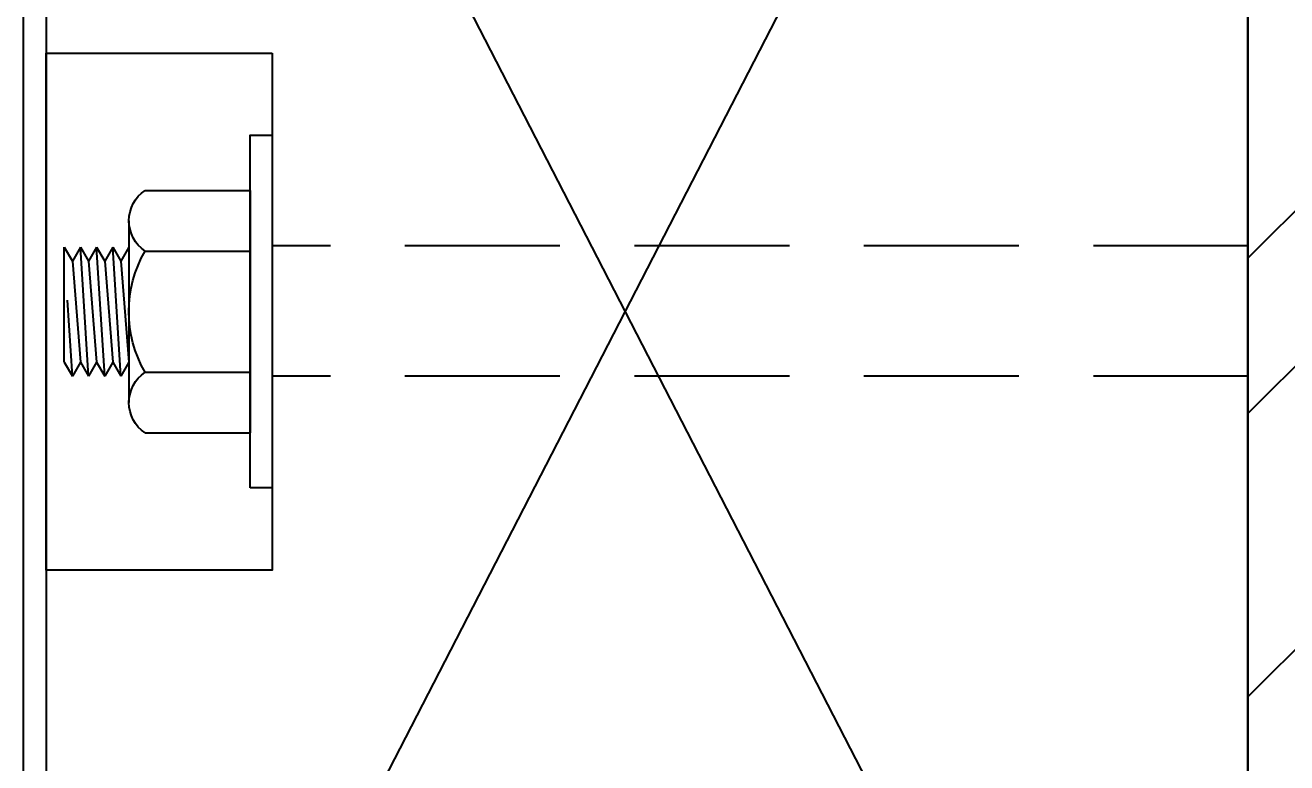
# Model space of a CAD drawing. Header units: inches. Extents: x -16404 to 14624, y -1591 to 16152.
# Drawn here: x -5639.49 to -5633.39, y 8737.91 to 8741.48 of the extents above; entities that cross this region are included whole.
import ezdxf
from ezdxf import colors
from ezdxf.entities.mleader import LeaderData, LeaderLine
from ezdxf.math import Vec2, Vec3

# ---------------------------------------------------------------- set-up
doc = ezdxf.new("R2010")
doc.units = ezdxf.units.IN
doc.header["$LTSCALE"] = 24
doc.header["$MEASUREMENT"] = 0
doc.linetypes.add('HIDDEN8', pattern=[0.04625, 0.03125, -0.015])
doc.layers.get('0').update_dxf_attribs({"linetype": 'CONTINUOUS'})
doc.layers.add('DESIGNER COMMENTS', color=221, linetype='CONTINUOUS', plot=False)
for name, color, linetype in [('S-ANNO-NOTE', 4, 'CONTINUOUS'), ('S-BOLT', 2, 'CONTINUOUS'), ('S-STEEL', 4, 'CONTINUOUS'), ('S-WOOD', 3, 'CONTINUOUS')]:
    doc.layers.add(name, color=color, linetype=linetype)
doc.layers.add('S-HATCH1', color=1, linetype='CONTINUOUS', transparency=0.5)
doc.styles.add('Arial', font='arial.ttf', dxfattribs={"width": 0.85})

# ---------------------------------------------------------------- blocks, each defined once
blk = doc.blocks.new('W12x65')
at = {"layer": 'S-HATCH1'}
h = blk.add_hatch(dxfattribs=at)
h.set_pattern_fill('STEEL', color=256, scale=12, style=0)
h.set_pattern_definition([(45, (-80.6333, -609.727), (-1.06066, 1.06066), []), (45, (-80.6333, -608.977), (-1.06066, 1.06066), [])])
edge = h.paths.add_edge_path()
edge.add_line((6, -6.0625), (6, -5.4375))
edge.add_line((6, -5.4375), (1.0625, -5.4375))
edge.add_arc((1.0625, -4.5625), 0.875, 180, 270, ccw=False)
edge.add_line((0.1875, -4.5625), (0.1875, 4.5625))
edge.add_arc((1.0625, 4.5625), 0.875, 90, 180, ccw=False)
edge.add_line((1.0625, 5.4375), (6, 5.4375))
edge.add_line((6, 5.4375), (6, 6.0625))
edge.add_line((6, 6.0625), (-6, 6.0625))
edge.add_line((-6, 6.0625), (-6, 5.4375))
edge.add_line((-6, 5.4375), (-1.0625, 5.4375))
edge.add_arc((-1.0625, 4.5625), 0.875, 0, 90, ccw=False)
edge.add_line((-0.1875, 4.5625), (-0.1875, -4.5625))
edge.add_arc((-1.0625, -4.5625), 0.875, -90, 0, ccw=False)
edge.add_line((-1.0625, -5.4375), (-6, -5.4375))
edge.add_line((-6, -5.4375), (-6, -6.0625))
edge.add_line((-6, -6.0625), (6, -6.0625))
at = {"layer": 'S-STEEL'}
blk.add_lwpolyline([(6, -6.0625), (6, -5.4375), (1.0625, -5.4375, -0.414214), (0.1875, -4.5625), (0.1875, 4.5625, -0.414214), (1.0625, 5.4375), (6, 5.4375), (6, 6.0625), (-6, 6.0625), (-6, 5.4375), (-1.0625, 5.4375, -0.414214), (-0.1875, 4.5625), (-0.1875, -4.5625, -0.414214), (-1.0625, -5.4375), (-6, -5.4375), (-6, -6.0625)], format="xyb", close=True, dxfattribs=at)
blk = doc.blocks.new('NUT-SM-THREADS-new')
for p, q in [((0.3921, 1.4375), (-0.4997, 1.4375)), ((-0.4997, 1.4375), (-0.3914, 1.375)), ((-0.4997, 1.3125), (-0.3914, 1.375)), ((-0.3914, 1.375), (0.3921, 1.3125)), ((0.5003, 1.375), (-0.0874, 1.4117)), ((0.3921, 1.4375), (0.3921, 1.4375)), ((0.3921, 1.4375), (0.5003, 1.375)), ((0.3921, 1.3125), (0.5003, 1.375)), ((0.5003, 1.25), (-0.4997, 1.3125)), ((-0.4997, 1.3125), (-0.3914, 1.25)), ((0.3921, 1.3125), (0.5003, 1.25)), ((-0.4997, 1.1875), (-0.3914, 1.25)), ((0.5003, 1.125), (-0.4997, 1.1875)), ((-0.4997, 1.1875), (-0.3914, 1.125)), ((-0.3914, 1.25), (0.3921, 1.1875)), ((0.3921, 1.1875), (0.5003, 1.25)), ((0.3921, 1.1875), (0.5003, 1.125)), ((-0.4997, 1.0625), (-0.3914, 1.125)), ((-0.3914, 1.125), (0.3921, 1.0625)), ((0.3921, 1.0625), (0.5003, 1.125)), ((0.5003, 1), (-0.4997, 1.0625)), ((-0.4997, 1.0625), (-0.3914, 1)), ((-0.4997, 0.9375), (-0.3914, 1)), ((-0.3914, 1), (0.3921, 0.9375)), ((0.3921, 1.0625), (0.5003, 1)), ((0.3921, 0.9375), (0.5003, 1)), ((-0.703, 0.9375), (0.7043, 0.9375)), ((-0.9378, 0.8125), (-0.9378, 0)), ((-0.4688, 0.8125), (-0.4688, 0)), ((0.4694, 0.8125), (0.4694, 0)), ((0.9385, 0.8125), (0.9385, 0)), ((-0.9378, 0), (-0.8438, 0)), ((-0.8438, 0), (0.8438, 0)), ((0.8438, 0), (0.9385, 0))]:
    blk.add_line(p, q)
for centre, radius, start, end in [((-0.7033, 0.6549), 0.2826, 33.89006, 146.10994), ((0.0003, -0.0052), 0.9427, 60.15828, 119.84172), ((0.704, 0.6549), 0.2826, 33.89006, 146.10994)]:
    blk.add_arc(centre, radius, start, end)
blk = doc.blocks.new('NUT-w-WASHER-sm-new')
blk.add_lwpolyline([(1.365, 0.172), (-1.365, 0.172), (-1.365, 0), (1.365, 0)], close=True)
blk.add_blockref('NUT-SM-THREADS-new', (0, 0.172))
blk = doc.blocks.new('*U2957')
at = {"layer": 'S-WOOD'}
h = blk.add_hatch(dxfattribs=at)
h.set_pattern_fill('ANSI33', color=1, scale=3, angle=45, style=0)
h.set_pattern_definition([(90, (2, 0), (-0.75, 1e-16), []), (90, (2.375, 0.375), (-0.75, 1e-16), [0.375, -0.1875])])
h.paths.add_polyline_path([(1.75, -14), (0, -14), (0, 0), (1.75, 0)])
at = {"color": 4}
blk.add_lwpolyline([(0, 0), (1.75, 0), (1.75, -14), (0, -14)], close=True, dxfattribs=at)
blk.add_lwpolyline([(1.75, -14), (0, -14), (0, 0), (1.75, 0)], close=True)

msp = doc.modelspace()

# ---------------------------------------------------------------- linework, layer by layer
at = {"layer": 'S-BOLT', "linetype": 'HIDDEN8'}
for p, q in [((-5633.57615, 8740.41102), (-5638.30041, 8740.41102)), ((-5633.57615, 8739.78045), (-5638.30041, 8739.78045))]:
    msp.add_line(p, q, dxfattribs=at)
at = {"layer": 'S-BOLT'}
msp.add_lwpolyline([(-5638.29707, 8741.34273), (-5638.29707, 8738.84273), (-5639.3912, 8738.84273), (-5639.3912, 8741.34273)], close=True, dxfattribs=at)
at = {"layer": 'S-WOOD', "color": 2}
for p, q in [((-5639.3912, 8745.53023), (-5634.0162, 8735.09273)), ((-5634.0162, 8745.09273), (-5639.3912, 8734.65523))]:
    msp.add_line(p, q, dxfattribs=at)
at = {"layer": 'S-WOOD'}
msp.add_lwpolyline([(-5639.3912, 8745.53023), (-5639.3912, 8734.65523), (-5634.4537, 8734.65523), (-5633.5787, 8735.53023), (-5633.5787, 8744.65523), (-5634.4537, 8745.53023)], close=True, dxfattribs=at)

# ---------------------------------------------------------------- block references
at = {"layer": 'S-BOLT', "xscale": -0.6250000000000009, "yscale": 0.6250000000000009, "zscale": 0.625, "rotation": 90}
msp.add_blockref('NUT-w-WASHER-sm-new', (-5638.29707, 8740.09273), dxfattribs=at)
at = {"layer": 'S-STEEL'}
msp.add_blockref('W12x65', (-5633.3912, 8740.09273), dxfattribs=at)
at = {"layer": 'S-WOOD'}
msp.add_blockref('*U2957', (-5641.1412, 8746.15523), dxfattribs=at)

# ---------------------------------------------------------------- leaders
at = {"layer": 'DESIGNER COMMENTS'}
ml = msp.add_multileader_mtext('Standard', dxfattribs=at)
ml.set_content('{\\L\\C256;NEW}', color=4, style='Arial')
ml.set_leader_properties(color=2)
ml.build(insert=Vec2(0, 0))
ml.multileader.update_dxf_attribs({"dogleg_length": 0.36, "arrow_head_size": 1.3125, "scale": 12})
ctx = ml.context
ctx.base_point, ctx.scale, ctx.char_height, ctx.arrow_head_size, ctx.landing_gap_size, ctx.plane_origin = Vec3(-5763.54033, 8768.81856), 12, 3, 1.3125, 1.08, Vec3(-5804.78309, 8473.68794)
notes = []
notes.append((ctx, [(0, (0, 0, 0), (0, 0), (1, 0), 1, [])]))
ctx.mtext.insert, ctx.mtext.width, ctx.mtext.flow_direction = Vec3(-5762.46033, 8770.61856), 16.4652379, 5
ml = msp.add_multileader_mtext('Standard', dxfattribs=at)
ml.set_content('{\\L\\C256;NEW}', color=4, style='Arial')
ml.set_leader_properties(color=2)
ml.build(insert=Vec2(0, 0))
ml.multileader.update_dxf_attribs({"dogleg_length": 0.36, "arrow_head_size": 1.3125, "scale": 12})
ctx = ml.context
ctx.base_point, ctx.scale, ctx.char_height, ctx.arrow_head_size, ctx.landing_gap_size, ctx.plane_origin = Vec3(-5678.54284, 8768.81856), 12, 3, 1.3125, 1.08, Vec3(-5719.78561, 8473.68794)
notes.append((ctx, [(0, (0, 0, 0), (0, 0), (1, 0), 1, [])]))
ctx.mtext.insert, ctx.mtext.width, ctx.mtext.flow_direction = Vec3(-5677.46284, 8770.61856), 16.4652379, 5
at = {"layer": 'S-ANNO-NOTE'}
ml = msp.add_multileader_mtext('Standard', dxfattribs=at)
ml.set_content('\\A1;{\\H0.7x;\\S3#8;}" THICK STEEL CONNECTION PLATE\\P(WIDTH = 1" WIDER THAN COLUMN CAP) (DEPTH = WOOD OR STEEL BEAM DEPTH, WHICHEVER IS LARGER)', color=4, style='Arial')
ml.set_leader_properties(color=2)
ml.build(insert=Vec2(0, 0))
ml.multileader.update_dxf_attribs({"dogleg_length": 0.36, "arrow_head_size": 1.3125, "scale": 12})
ctx = ml.context
ctx.base_point, ctx.scale, ctx.char_height, ctx.arrow_head_size, ctx.landing_gap_size, ctx.plane_origin = Vec3(-5708.2887, 8755.23407), 12, 1.125, 1.3125, 1.08, Vec3(-5753.49548, 9053.5689)
notes.append((ctx, [(0, (1, 1, 0), (-5709.7887, 8755.23407), (1, 0), 1.5, [(0, [(-5721.56456, 8740.87889)], 0, [])])]))
ctx.mtext.insert, ctx.mtext.width, ctx.mtext.flow_direction = Vec3(-5707.2087, 8755.96195), 26.9736838, 5
for ctx, leaders in notes:
    for number, flags, end, landing, length, lines in leaders:
        leader = LeaderData()
        leader.index, (leader.has_last_leader_line, leader.has_dogleg_vector, leader.attachment_direction) = number, flags
        leader.last_leader_point, leader.dogleg_vector, leader.dogleg_length = Vec3(end), Vec3(landing), length
        for number, points, colour, breaks in lines:
            line = LeaderLine()
            line.index, line.vertices, line.color, line.breaks = number, Vec3.list(points), colors.encode_raw_color(colour), breaks
            leader.lines.append(line)
        ctx.leaders.append(leader)

doc.saveas('drawing.dxf')
